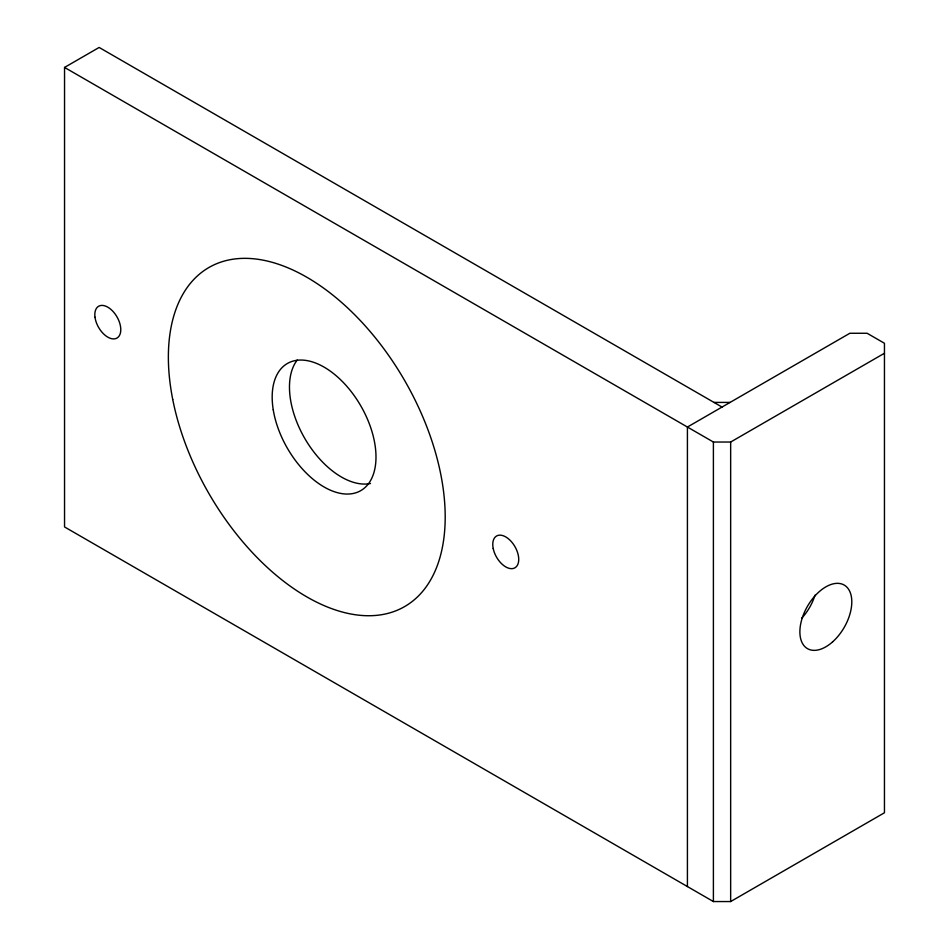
<?xml version="1.0" encoding="UTF-8"?>
<svg xmlns="http://www.w3.org/2000/svg" width="949" height="949" viewBox="0 0 949 949"><rect width="100%" height="100%" fill="white"/><g stroke="black" fill="none" stroke-linecap="round" stroke-linejoin="round"><path stroke-width="1.42" d="M687.42 886.556L687.42 427.038L849.853 333.265L867.113 333.265L884.456 343.277L884.456 812.759L730.659 901.55L713.399 901.55L64.544 526.944L64.544 67.426L99.147 47.45L722.023 407.062M64.544 67.426L713.399 442.032L730.659 442.032L884.456 353.242M713.968 402.412L730.089 402.412M730.659 442.032L730.659 901.55M713.399 442.032L713.399 901.55M815.025 595.118A36.703 21.186 -60 0 1 801.62 618.333M370.501 483.492A73.405 42.385 60 0 1 305.448 439.565A73.405 42.385 60 0 1 297.227 360.051M832.558 641.915A36.703 21.186 -60 0 0 844.195 585.058A36.703 21.186 -60 0 0 800.766 623.564A36.703 21.186 -60 0 0 832.558 641.915M172.73 399.458A195.755 113.014 60 0 0 403.669 607.123A195.755 113.014 60 0 0 343.941 304.534A195.755 113.014 60 0 0 172.73 399.458M273.241 409.766A73.405 42.385 60 0 0 358.556 491.76A73.405 42.385 60 0 0 340.454 379.624A73.405 42.385 60 0 0 273.241 409.766M95.007 317.263A18.351 10.593 60 0 0 116.075 338.485A18.351 10.593 60 0 0 112.338 310.738A18.351 10.593 60 0 0 95.007 317.263M493.207 548.522A18.351 10.593 60 0 0 514.904 567.822A18.351 10.593 60 0 0 509.139 539.4A18.351 10.593 60 0 0 493.207 548.522"/></g></svg>
